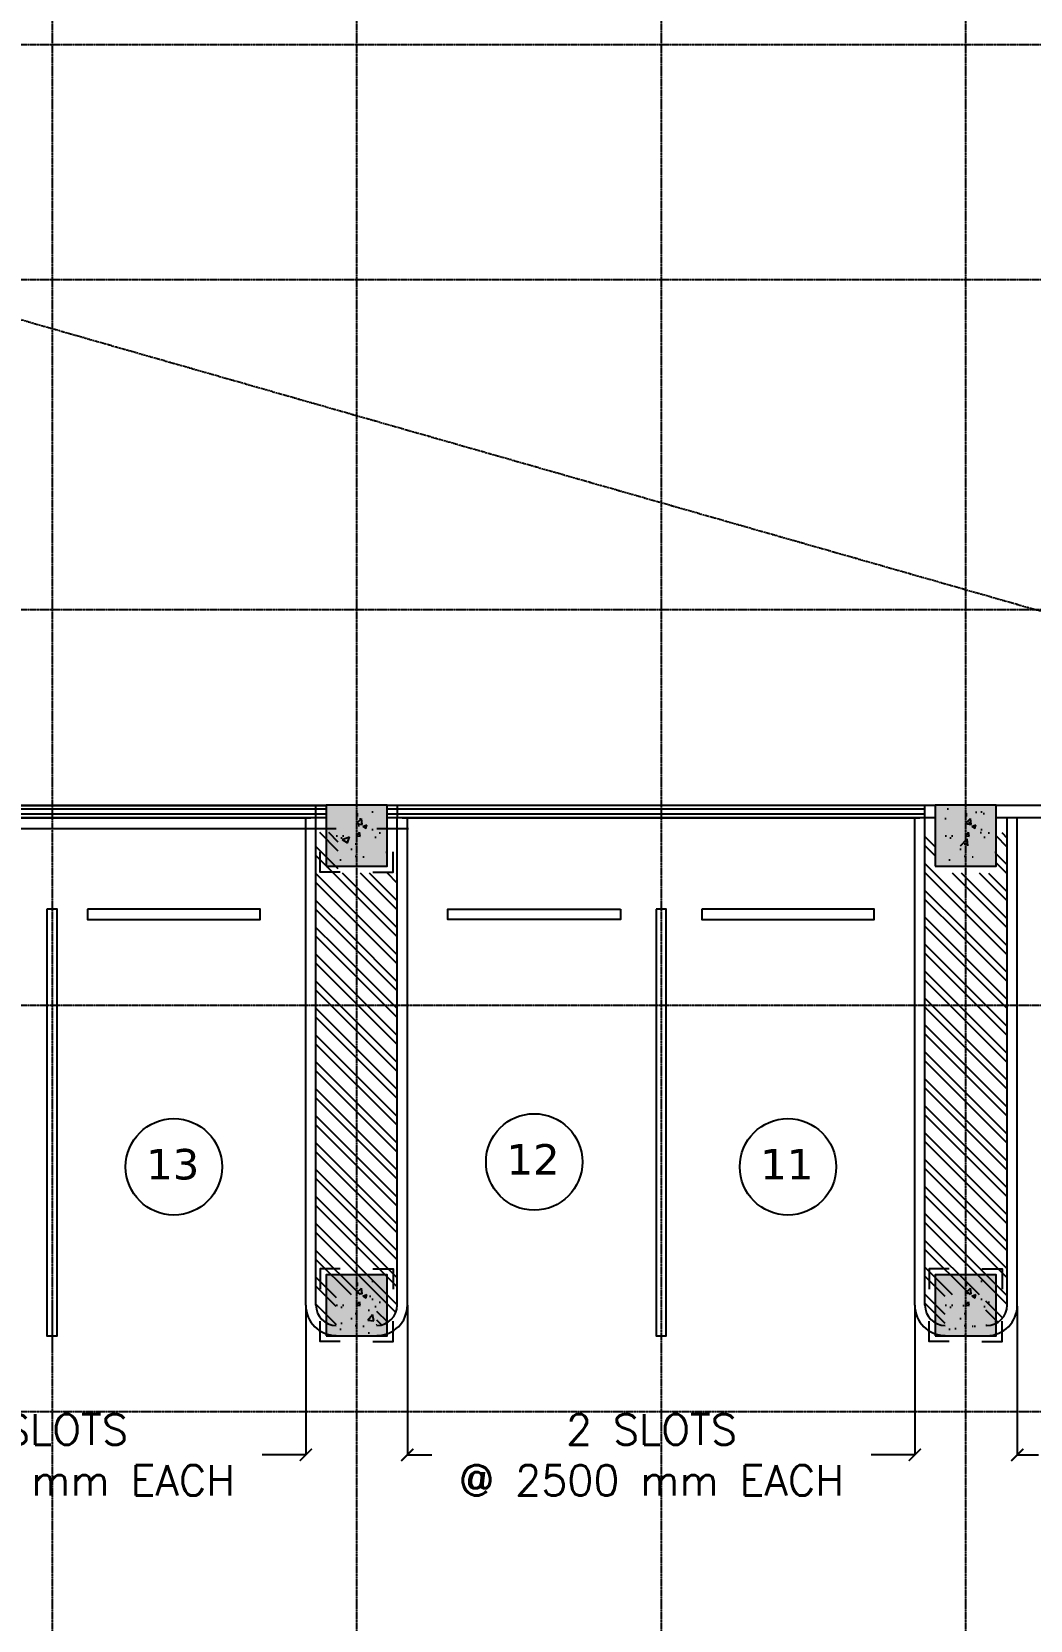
# Model space of a CAD drawing. Header units: inches. Extents: x -189245 to 740841, y -215444 to 469401.
# Drawn here: x 483553 to 493390, y 159311 to 174957 of the extents above; entities that cross this region are included whole.
import ezdxf

# ---------------------------------------------------------------- set-up
doc = ezdxf.new("R2010")
doc.units = ezdxf.units.IN
doc.header["$LTSCALE"] = 10
doc.header["$MEASUREMENT"] = 0
doc.linetypes.add('CENTER', pattern=[2, 1.25, -0.25, 0.25, -0.25])
doc.linetypes.add('GRID NORMAL$0$GRID BASEMENT$0$GRID GROUND$0$GRID$0$$0$PHANTOM', pattern=[2.5, 1.25, -0.25, 0.25, -0.25, 0.25, -0.25])
for name, color, linetype in [('3', 252, 'Continuous'), ('A - Wheel Stop', 2, 'Continuous'), ('A-COLUMN HATCH', 252, 'Continuous'), ('a-dim', 8, 'Continuous'), ('A-DOOR', 1, 'Continuous'), ('A-GRID', 8, 'Continuous'), ('A-HATCH GRAVEL', 8, 'Continuous'), ('A-PARKING', 252, 'Continuous'), ('A-PARKING EQUIPMENTS', 2, 'Continuous'), ('A-ROAD', 252, 'Continuous'), ('A-SHEARWALL', 6, 'Continuous'), ('A-STAIR', 1, 'Continuous'), ('A-WINDOW', 2, 'Continuous'), ('AREA', 40, 'Continuous'), ('COLUMN', 6, 'Continuous'), ('GRID', 8, 'CENTER'), ('TEXT', 3, 'Continuous'), ('TSG- WINDOW PANEL HATCH', 200, 'Continuous')]:
    doc.layers.add(name, color=color, linetype=linetype)
doc.layers.add('DEFPOINT', color=7, linetype='Continuous', plot=False)
doc.styles.add('ROMANS 300', font='romans.shx', dxfattribs={"height": 300})
doc.styles.add('VERDANA', font='verdana.TTF')
doc.dimstyles.get("Standard").update_dxf_attribs({"dimtxt": 0.18, "dimasz": 0.18, "dimexe": 0.18, "dimexo": 0.0625, "dimgap": 0.09, "dimtad": 0, "dimtih": 1, "dimtoh": 1, "dimdec": 4, "dimzin": 0, "dimdsep": 46, "dimtxsty": 'Standard', "dimcen": 0.09, "dimadec": 0, "dimazin": 0, "dimtfac": 1, "dimtdec": 4, "dimtofl": 0, "dimtmove": 0, "dimatfit": 3, "dimfxl": 1, "dimtolj": 1, "dimtzin": 0, "dimarcsym": 0})
pattern_1 = [(50, (467978.45, 126913.5), (717.26, -62.752), [75, -825]), (355, (467978.45, 126913.5), (-138.751, 752.192), [60, -660]), (100.4514, (468038.2, 126908.3), (578.509, 689.44), [63.74, -701.142]), (46.1842, (467978.45, 127113.5), (1067.241, -165.519), [112.5, -1237.5]), (96.6356, (468067.4, 127099.7), (934.663, 974.118), [95.61, -1051.713]), (351.1842, (467978.5, 127113.5), (934.662, 974.119), [90, -990]), (21, (468078.45, 127063.5), (596.907, -402.619), [75, -825]), (326, (468078.45, 127063.5), (243.315, 725.15), [60, -660]), (71.4514, (468128.2, 127029.95), (840.223, 322.53), [63.74, -701.142]), (37.5, (467978.45, 126913.5), (12.1599, 332.8939), [0, -652, 0, -670, 0, -662.5]), (7.5, (467978.45, 126913.5), (263.0695, 394.4117), [0, -382, 0, -637, 0, -252.5]), (327.5, (467755.45, 126913.5), (533.8224, -22.5549), [0, -250, 0, -780, 0, -1035]), (317.5, (467655.45, 126913.5), (583.186, 100.105), [0, -325, 0, -518, 0, -735])]

# ---------------------------------------------------------------- blocks, each defined once
blk = doc.blocks.new('Park-slot2')
at = {"color": 1}
blk.add_lwpolyline([(800, 1200), (5000, 1200), (5000, 1300), (800, 1300)], close=True, dxfattribs=at)
at = {"color": 2}
blk.add_lwpolyline([(800, 850), (900, 850), (900, -850), (800, -850)], close=True, dxfattribs=at)
blk = doc.blocks.new('_ARCHTICK')
at = {"color": 0, "linetype": 'ByBlock', "ltscale": 20, "const_width": 0.15}
blk.add_lwpolyline([(-0.5, -0.5), (0.5, 0.5)], dxfattribs=at)
blk = doc.blocks.new('*D872')
at = {"layer": 'a-dim', "color": 1, "lineweight": -2}
for p, q in [((487254, 162414), (487254, 160939)), ((492253, 162414), (492253, 160939)), ((487254, 160939), (487495, 160939)), ((492253, 160939), (491823, 160939))]:
    blk.add_line(p, q, dxfattribs=at)
at = {"layer": 'Defpoints', "color": 0}
for p in [(487254, 162414), (492253, 162414), (487254, 160939)]:
    blk.add_point(p, dxfattribs=at)
at = {"layer": 'a-dim', "color": 1, "lineweight": -2, "xscale": 120, "yscale": 120, "zscale": 120, "rotation": 180}
blk.add_blockref('_ARCHTICK', (487254, 160939), dxfattribs=at)
at = {"layer": 'a-dim', "color": 1, "lineweight": -2, "xscale": 120, "yscale": 120, "zscale": 120}
blk.add_blockref('_ARCHTICK', (492253, 160939), dxfattribs=at)
at = {"layer": 'a-dim', "color": 3, "insert": (489659, 160939), "char_height": 300, "attachment_point": 5, "style": 'ROMANS 300'}
blk.add_mtext('\\A1;2 SLOTS\\P@ 2500 mm EACH', dxfattribs=at)
blk = doc.blocks.new('*D873')
at = {"layer": 'a-dim', "color": 1, "lineweight": -2}
for p, q in [((498231, 162414), (498231, 160939)), ((493263, 162403), (493263, 160939)), ((493263, 160939), (493473, 160939)), ((498231, 160939), (497802, 160939))]:
    blk.add_line(p, q, dxfattribs=at)
at = {"layer": 'Defpoints', "color": 0}
for p in [(498231, 162414), (493263, 162403), (493263, 160939)]:
    blk.add_point(p, dxfattribs=at)
at = {"layer": 'a-dim', "color": 1, "lineweight": -2, "xscale": 120, "yscale": 120, "zscale": 120, "rotation": 180}
blk.add_blockref('_ARCHTICK', (493263, 160939), dxfattribs=at)
at = {"layer": 'a-dim', "color": 1, "lineweight": -2, "xscale": 120, "yscale": 120, "zscale": 120}
blk.add_blockref('_ARCHTICK', (498231, 160939), dxfattribs=at)
at = {"layer": 'a-dim', "color": 3, "insert": (495637, 160939), "char_height": 300, "attachment_point": 5, "style": 'ROMANS 300'}
blk.add_mtext('\\A1;2 SLOTS\\P@ 2500 mm EACH', dxfattribs=at)
blk = doc.blocks.new('*D925')
at = {"layer": 'a-dim', "color": 1, "lineweight": -2}
for p, q in [((486253, 162414), (486253, 160939)), ((481253, 161483), (481253, 160939)), ((481253, 160939), (481495, 160939)), ((486253, 160939), (485823, 160939))]:
    blk.add_line(p, q, dxfattribs=at)
at = {"layer": 'Defpoints', "color": 0}
for p in [(486253, 162414), (481253, 161483), (481253, 160939)]:
    blk.add_point(p, dxfattribs=at)
at = {"layer": 'a-dim', "color": 1, "lineweight": -2, "xscale": 120, "yscale": 120, "zscale": 120, "rotation": 180}
blk.add_blockref('_ARCHTICK', (481253, 160939), dxfattribs=at)
at = {"layer": 'a-dim', "color": 1, "lineweight": -2, "xscale": 120, "yscale": 120, "zscale": 120}
blk.add_blockref('_ARCHTICK', (486253, 160939), dxfattribs=at)
at = {"layer": 'a-dim', "color": 3, "insert": (483659, 160939), "char_height": 300, "attachment_point": 5, "style": 'ROMANS 300'}
blk.add_mtext('\\A1;2 SLOTS\\P@ 2500 mm EACH', dxfattribs=at)
blk = doc.blocks.new('1')
at = {"layer": 'A-DOOR'}
blk.add_circle((0, 0), 475, dxfattribs=at)
at = {"layer": 'TEXT', "style": 'VERDANA'}
blk.add_attdef('15B', (-404, -124), '', height=300, dxfattribs=at)

msp = doc.modelspace()

# ---------------------------------------------------------------- hatches: boundary and pattern name
at = {"layer": 'A-COLUMN HATCH'}
h = msp.add_hatch(color=254, dxfattribs=at)
h.paths.add_polyline_path([(467978.45079, 126913.49964), (469178.45079, 126913.49964), (469178.45079, 127613.49964), (467978.45079, 127613.49964)])
h.paths.add_polyline_path([(467978.45079, 131013.49964), (469178.45079, 131013.49964), (469178.45079, 131713.49964), (467978.45079, 131713.49964)])
h.paths.add_polyline_path([(467978.45079, 139013.49964), (469178.45079, 139013.49964), (469178.45079, 139713.49964), (467978.45079, 139713.49964)])
h.paths.add_polyline_path([(483373.45079, 130063.49964), (483373.45079, 129463.49964), (483973.45079, 129463.49964), (483973.45079, 130063.49964)])
h.paths.add_polyline_path([(483373.45079, 134013.49964), (483973.45079, 134013.49964), (483973.45079, 134613.49964), (483373.45079, 134613.49964)])
h.paths.add_polyline_path([(489453.45079, 130063.49964), (489453.45079, 129463.49964), (490053.45079, 129463.49964), (490053.45079, 130063.49964)])
h.paths.add_polyline_path([(489453.45079, 134013.49964), (490053.45079, 134013.49964), (490053.45079, 134613.49964), (489453.45079, 134613.49964)])
h.paths.add_polyline_path([(495453.45079, 130063.49964), (495453.45079, 129463.49964), (496053.45079, 129463.49964), (496053.45079, 130063.49964)])
h.paths.add_polyline_path([(495453.45079, 134013.49964), (496053.45079, 134013.49964), (496053.45079, 134613.49964), (495453.45079, 134613.49964)])
h.paths.add_polyline_path([(501453.45079, 134613.49964), (501453.45079, 134013.49964), (502053.45079, 134013.49964), (502053.45079, 134613.49964)])
h.paths.add_polyline_path([(502053.45079, 130063.49964), (501453.45079, 130063.49964), (501453.45079, 129463.49964), (502053.45079, 129463.49964)])
h.paths.add_polyline_path([(504353.45079, 130063.49964), (504353.45079, 129463.49964), (504953.45079, 129463.49964), (504953.45079, 130063.49964)])
h.paths.add_polyline_path([(514853.45079, 141613.49964), (515453.45079, 141613.49964), (515453.45079, 143113.49964), (514853.45079, 143113.49964)])
h.paths.add_polyline_path([(502103.45079, 141613.49964), (502103.45079, 142813.49964), (501403.45079, 142813.49964), (501403.45079, 141613.49964)])
h.paths.add_polyline_path([(501403.45079, 146413.49964), (502103.45079, 146413.49964), (502103.45079, 147613.49964), (501403.45079, 147613.49964)])
h.paths.add_polyline_path([(496103.45079, 146413.49964), (496103.45079, 147613.49964), (495403.45079, 147613.49964), (495403.45079, 146413.49964)])
h.paths.add_polyline_path([(496103.45079, 142813.49964), (495403.45079, 142813.49964), (495403.45079, 141613.49964), (496103.45079, 141613.49964)])
h.paths.add_polyline_path([(514853.45079, 146113.49964), (515453.45079, 146113.49964), (515453.45079, 147613.49964), (514853.45079, 147613.49964)])
h.paths.add_polyline_path([(514853.45079, 149113.49964), (515453.45079, 149113.49964), (515453.45079, 150613.49964), (514853.45079, 150613.49964)])
h.paths.add_polyline_path([(490103.45079, 142813.49964), (489403.45079, 142813.49964), (489403.45079, 141613.49964), (490103.45079, 141613.49964)])
h.paths.add_polyline_path([(489403.45079, 146413.49964), (490103.45079, 146413.49964), (490103.45079, 147613.49964), (489403.45079, 147613.49964)])
h.paths.add_polyline_path([(484103.45079, 146413.49964), (484103.45079, 147613.49964), (483403.45079, 147613.49964), (483403.45079, 146413.49964)])
h.paths.add_polyline_path([(484103.45079, 142813.49964), (483403.45079, 142813.49964), (483403.45079, 141613.49964), (484103.45079, 141613.49964)])
h.paths.add_polyline_path([(468678.45079, 147763.49964), (468678.45079, 148963.49964), (467978.45079, 148963.49964), (467978.45079, 147763.49964)])
h.paths.add_polyline_path([(467978.45079, 157013.49964), (469178.45079, 157013.49964), (469178.45079, 157713.49964), (467978.45079, 157713.49964)])
h.paths.add_polyline_path([(479828.45079, 161013.49964), (479828.45079, 161713.49964), (478628.45079, 161713.49964), (478628.45079, 161013.49964)])
h.paths.add_polyline_path([(475853.45079, 161013.49964), (475853.45079, 161813.49964), (474653.45079, 161813.49964), (474653.45079, 161013.49964)])
h.paths.add_polyline_path([(469178.45079, 165013.49964), (469178.45079, 165713.49964), (467978.45079, 165713.49964), (467978.45079, 165013.49964)])
h.paths.add_polyline_path([(486453.45079, 162713.49964), (486453.45079, 162113.49964), (487053.45079, 162113.49964), (487053.45079, 162713.49964)])
h.paths.add_polyline_path([(487103.45079, 155113.49964), (486403.45079, 155113.49964), (486403.45079, 153913.49964), (487103.45079, 153913.49964)])
h.paths.add_polyline_path([(469178.45079, 169113.49964), (469178.45079, 169813.49964), (467978.45079, 169813.49964), (467978.45079, 169113.49964)])
h.paths.add_polyline_path([(486453.45079, 167337.49964), (486453.45079, 166737.49964), (487053.45079, 166737.49964), (487053.45079, 167337.49964)])
h.paths.add_polyline_path([(492403.45079, 155113.49964), (492403.45079, 153913.49964), (493103.45079, 153913.49964), (493103.45079, 155113.49964)])
h.paths.add_polyline_path([(498403.45079, 155113.49964), (498403.45079, 153913.49964), (499103.45079, 153913.49964), (499103.45079, 155113.49964)])
h.paths.add_polyline_path([(493053.45079, 162113.49964), (493053.45079, 162713.49964), (492453.45079, 162713.49964), (492453.45079, 162113.49964)])
h.paths.add_polyline_path([(498453.45079, 162713.49964), (498453.45079, 162113.49964), (499053.45079, 162113.49964), (499053.45079, 162713.49964)])
h.paths.add_polyline_path([(493053.45079, 166737.49964), (493053.45079, 167337.49964), (492453.45079, 167337.49964), (492453.45079, 166737.49964)])
h.paths.add_polyline_path([(498453.45079, 167337.49964), (498453.45079, 166737.49964), (499053.45079, 166737.49964), (499053.45079, 167337.49964)])
h.paths.add_polyline_path([(506553.45079, 165363.49964), (506553.45079, 164763.49964), (507153.45079, 164763.49964), (507153.45079, 165363.49964)])
h.paths.add_polyline_path([(514853.45079, 162713.96634), (514853.45079, 162113.96634), (515453.45079, 162113.96634), (515453.45079, 162713.96634)])
h.paths.add_polyline_path([(514853.45079, 155113.49964), (514853.45079, 153613.49964), (515453.45079, 153613.49964), (515453.45079, 155113.49964)])
h = msp.add_hatch(color=252, dxfattribs=at)
h.paths.add_polyline_path([(492753.45078, 167337.27594), (492553.45079, 167337.27594), (492553.45079, 166937.27594), (492753.45078, 166937.27594)])
h.paths.add_polyline_path([(492834.49641, 167330.07953, 0.0089977063), (492834.3669, 167337.27594), (492753.45078, 167337.27594), (492753.45078, 166937.27594), (492834.49641, 166937.27594)])
h.paths.add_polyline_path([(492934.49641, 167330.07953, 0.0059976614), (492934.41008, 167337.27594), (492834.3669, 167337.27594, -0.0089977063), (492834.49641, 167330.07953), (492834.49641, 166937.27594), (492934.49641, 166937.27594)])
h.paths.add_polyline_path([(492953.45079, 167337.27594), (492934.41008, 167337.27594, -0.0059976614), (492934.49641, 167330.07953), (492934.49641, 166937.27594), (492953.45079, 166937.27594)])
at = {"layer": 'A-HATCH GRAVEL'}
h = msp.add_hatch(dxfattribs=at)
h.set_pattern_fill('AR-CONC', color=256, scale=100, style=0)
h.set_pattern_definition([(50, (467978.45, 126885.4), (717.26, -62.752), [75, -825]), (355, (467978.45, 126885.4), (-138.751, 752.192), [60, -660]), (100.4514, (468038.2, 126880.2), (578.509, 689.44), [63.74, -701.142]), (46.1842, (467978.45, 127085.4), (1067.241, -165.519), [112.5, -1237.5]), (96.6356, (468067.4, 127071.6), (934.663, 974.118), [95.61, -1051.713]), (351.1842, (467978.5, 127085.4), (934.662, 974.119), [90, -990]), (21, (468078.45, 127035.4), (596.907, -402.619), [75, -825]), (326, (468078.45, 127035.4), (243.315, 725.15), [60, -660]), (71.4514, (468128.2, 127001.86), (840.223, 322.53), [63.74, -701.142]), (37.5, (467978.45, 126885.4), (12.1599, 332.8939), [0, -652, 0, -670, 0, -662.5]), (7.5, (467978.45, 126885.4), (263.0695, 394.4117), [0, -382, 0, -637, 0, -252.5]), (327.5, (467755.45, 126885.4), (533.8224, -22.5549), [0, -250, 0, -780, 0, -1035]), (317.5, (467655.45, 126885.4), (583.186, 100.105), [0, -325, 0, -518, 0, -735])])
h.paths.add_polyline_path([(486953.45079, 166909.18572), (486553.45079, 166909.18572), (486553.45079, 167309.18572), (486953.45079, 167309.18572)])
h = msp.add_hatch(dxfattribs=at)
h.set_pattern_fill('AR-CONC', color=256, scale=100, style=0)
h.set_pattern_definition(pattern_1)
h.paths.add_polyline_path([(492953.45079, 166937.27594), (492553.45079, 166937.27594), (492553.45079, 167337.27594), (492953.45079, 167337.27594)])
h = msp.add_hatch(dxfattribs=at)
h.set_pattern_fill('AR-CONC', color=256, scale=100, style=0)
h.set_pattern_definition(pattern_1)
h.paths.add_polyline_path([(486953.45079, 162113.49965), (486553.45079, 162113.49965), (486553.45079, 162513.49965), (486953.45079, 162513.49965)])
h = msp.add_hatch(dxfattribs=at)
h.set_pattern_fill('AR-CONC', color=256, scale=100, style=0)
h.set_pattern_definition(pattern_1)
h.paths.add_polyline_path([(492953.45079, 162113.49965), (492553.45079, 162113.49965), (492553.45079, 162513.49965), (492953.45079, 162513.49965)])
at = {"layer": 'A-PARKING'}
h = msp.add_hatch(dxfattribs=at)
h.set_pattern_fill('ANSI32', color=8, scale=500, angle=90, style=0)
h.set_pattern_definition([(135, (736631.4, 451932.26), (-132.58252, -132.58252), []), (135, (736631.4, 452020.65), (-132.58252, -132.58252), [])])
h.paths.add_polyline_path([(481153.15638, 167068.95693), (480653.59291, 167068.95693), (480653.59291, 166022.58416, 0.0539190032), (480740.00821, 166121.39057, 0.207179399), (481153.15638, 165867.3177)])
h.paths.add_polyline_path([(480653.59291, 167068.95693), (479828.59291, 167068.95693), (479828.59291, 166020.59513, 0.3890444277), (480653.59291, 166022.58416)])
h.paths.add_polyline_path([(480653.59291, 166022.58416, -0.3890444277), (479828.59291, 166020.59513), (479828.59291, 165364.43301), (480653.59291, 165364.43301)])
h.paths.add_polyline_path([(481153.15638, 165867.3177, -0.207179399), (480740.00821, 166121.39057, -0.0539190032), (480653.59291, 166022.58416), (480653.59291, 165364.43301), (481153.15638, 165364.43301)])
h.paths.add_polyline_path([(487154.02944, 166668.95693), (486753.59291, 166668.95693), (486753.59291, 166102.74944, 0.1977203413), (487154.02944, 165867.19284)])
h.paths.add_polyline_path([(486753.59291, 166668.95693), (486573.62908, 166668.95693), (486573.62908, 167068.95693), (486423.62908, 167068.95693), (486353.15638, 167068.95693), (486353.15638, 165871.68592, 0.2062088768), (486753.59291, 166141.64072)])
h.paths.add_polyline_path([(486753.59291, 166102.74944, -0.0094480839), (486740.00821, 166121.39057, -0.1958171759), (486353.15638, 165871.68592), (486353.15638, 165364.43301), (486753.59291, 165364.43301)])
h.paths.add_polyline_path([(487154.02944, 165867.19284, -0.1977203413), (486753.59291, 166102.74944), (486753.59291, 165364.43301), (487154.02944, 165364.43301)])
h.paths.add_polyline_path([(493163.17229, 167068.95693), (493053.62908, 167068.95693), (493053.62908, 166668.95693), (492753.59291, 166668.95693), (492753.59291, 166102.74944, 0.2016494938), (493163.17229, 165865.96243)])
h.paths.add_polyline_path([(492753.59291, 166668.95693), (492453.62908, 166668.95693), (492453.62908, 167068.95693), (492353.15638, 167068.95693), (492353.15638, 165871.68592, 0.2062088773), (492753.59291, 166141.64072)])
h.paths.add_polyline_path([(492753.59291, 166102.74944, -0.0094480839), (492740.00821, 166121.39057, -0.1958171765), (492353.15638, 165871.68592), (492353.15638, 165364.43301), (492753.59291, 165364.43301)])
h.paths.add_polyline_path([(493163.17229, 165865.96243, -0.2016494938), (492753.59291, 166102.74944), (492753.59291, 165364.43301), (493163.17229, 165364.43301)])
h.paths.add_polyline_path([(493163.17229, 165364.43301), (492753.59291, 165364.43301), (492753.59291, 162514.43301), (492953.59291, 162514.43301), (492953.59291, 162214.43301), (492963.17229, 162214.43301, 0.4142135624), (493163.17229, 162414.43301)])
h.paths.add_polyline_path([(492753.59291, 165364.43301), (492353.15638, 165364.43301), (492353.15638, 162415.0141, 0.4148529941), (492553.59291, 162215.01458), (492553.59291, 162514.43301), (492753.59291, 162514.43301)])
h.paths.add_polyline_path([(486753.59291, 165364.43301), (486353.15638, 165364.43301), (486353.15638, 162415.0141, 0.4148529923), (486553.59291, 162215.01458), (486553.59291, 162514.43301), (486753.59291, 162514.43301)])
h.paths.add_polyline_path([(487154.02944, 165364.43301), (486753.59291, 165364.43301), (486753.59291, 162514.43301), (486953.59291, 162514.43301), (486953.59291, 162215.01458, 0.414852994), (487154.02944, 162415.0141)])
h.paths.add_polyline_path([(480653.59291, 165364.43301), (479828.59291, 165364.43301), (479828.59291, 161364.43301), (480653.59291, 161364.43301)])
h.paths.add_polyline_path([(481153.15638, 165364.43301), (480653.59291, 165364.43301), (480653.59291, 161364.43301), (481117.79664, 161364.43301, 0.1520992685), (481153.15638, 161477.98293)])
h.paths.add_polyline_path([(480653.59291, 161364.43301), (479828.59291, 161364.43301), (479828.59291, 161109.48483), (480653.59291, 161231.50201)])
h.paths.add_polyline_path([(481117.79664, 161364.43301), (480653.59291, 161364.43301), (480653.59291, 161231.50201), (480982.41799, 161280.13512, 0.2079707955)])
h.paths.add_polyline_path([(476345.80477, 148804.9415), (478066.04286, 148804.9415), (478066.04286, 149179.9415), (476345.80477, 149179.9415)], flags=9)
h.paths.add_polyline_path([(473956.96681, 125029.90745), (474580.77633, 125029.90745), (474580.77633, 125329.90745), (473956.96681, 125329.90745)], flags=9)
h.paths.add_polyline_path([(474248.73412, 126300.51807), (474653.49602, 126300.51807), (474653.49602, 126600.51807), (474248.73412, 126600.51807)], flags=9)
h.paths.add_polyline_path([(476261.49295, 149415.24956), (478779.35009, 149415.24956), (478779.35009, 149790.24956), (476261.49295, 149790.24956)], flags=9)
h.paths.add_polyline_path([(470700.35101, 125014.3997), (471230.11291, 125014.3997), (471230.11291, 125389.3997), (470700.35101, 125389.3997)], flags=9)
h.paths.add_polyline_path([(467708.58097, 135926.93301), (468238.34287, 135926.93301), (468238.34287, 136301.93301), (467708.58097, 136301.93301)], flags=9)
h.paths.add_polyline_path([(467061.05151, 143376.93301), (467483.67056, 143376.93301), (467483.67056, 143751.93301), (467061.05151, 143751.93301)], flags=9)
h.paths.add_polyline_path([(467069.99489, 153926.93301), (467599.75679, 153926.93301), (467599.75679, 154301.93301), (467069.99489, 154301.93301)], flags=9)
h.paths.add_polyline_path([(470336.98856, 149650.72106), (472259.60761, 149650.72106), (472259.60761, 150025.72106), (470336.98856, 150025.72106)], flags=9)
h.paths.add_polyline_path([(476084.28923, 145378.19583), (476614.05113, 145378.19583), (476614.05113, 145753.19583), (476084.28923, 145753.19583)], flags=9)
h.paths.add_polyline_path([(478569.16317, 145421.60806), (479098.92507, 145421.60806), (479098.92507, 145796.60806), (478569.16317, 145796.60806)], flags=9)
h.paths.add_polyline_path([(476131.14742, 150902.67332), (476660.90932, 150902.67332), (476660.90932, 151277.67332), (476131.14742, 151277.67332)], flags=9)
h.paths.add_polyline_path([(478765.57744, 150960.77611), (479259.62506, 150960.77611), (479259.62506, 151335.77611), (478765.57744, 151335.77611)], flags=9)
at = {"layer": 'COLUMN'}
h = msp.add_hatch(dxfattribs=at)
h.set_pattern_fill('AR-CONC', color=8, scale=60, style=0)
h.set_pattern_definition([(50, (486753.45, 167037.5), (430.36, -37.65), [45, -495]), (355, (486753.45, 167037.5), (-83.25, 451.3), [36, -396]), (100.45, (486789.3, 167034.36), (347.1, 413.66), [38.24, -420.69]), (46.18, (486753.45, 167157.5), (640.34, -99.3), [67.5, -742.5]), (96.64, (486806.8, 167149.2), (560.8, 584.5), [57.37, -631.03]), (351.18, (486753.45, 167157.5), (560.8, 584.5), [54, -594]), (21, (486813.45, 167127.5), (358.14, -241.57), [45, -495]), (326, (486813.45, 167127.5), (146, 435.1), [36, -396]), (71.45, (486843.3, 167107.37), (504.13, 193.52), [38.24, -420.69]), (37.5, (486753.45, 167037.5), (7.296, 199.736), [0, -391.2, 0, -402, 0, -397.5]), (7.5, (486753.45, 167037.5), (157.84, 236.65), [0, -229.2, 0, -382.2, 0, -151.5]), (327.5, (486619.65, 167037.5), (320.293, -13.533), [0, -150, 0, -468, 0, -621]), (317.5, (486559.65, 167037.5), (349.91, 60.06), [0, -195, 0, -310.8, 0, -441])])
h.paths.add_polyline_path([(486453.45079, 166737.49964), (487053.45079, 166737.49964), (487053.45079, 167337.49964), (486453.45079, 167337.49964)])
h = msp.add_hatch(dxfattribs=at)
h.set_pattern_fill('AR-CONC', color=8, scale=60, style=0)
h.set_pattern_definition([(50, (492753.45, 167037.5), (430.36, -37.65), [45, -495]), (355, (492753.45, 167037.5), (-83.25, 451.3), [36, -396]), (100.45, (492789.3, 167034.36), (347.1, 413.66), [38.24, -420.69]), (46.18, (492753.45, 167157.5), (640.34, -99.3), [67.5, -742.5]), (96.64, (492806.8, 167149.2), (560.8, 584.5), [57.37, -631.03]), (351.18, (492753.45, 167157.5), (560.8, 584.5), [54, -594]), (21, (492813.45, 167127.5), (358.14, -241.57), [45, -495]), (326, (492813.45, 167127.5), (146, 435.1), [36, -396]), (71.45, (492843.3, 167107.37), (504.13, 193.52), [38.24, -420.69]), (37.5, (492753.45, 167037.5), (7.296, 199.736), [0, -391.2, 0, -402, 0, -397.5]), (7.5, (492753.45, 167037.5), (157.84, 236.65), [0, -229.2, 0, -382.2, 0, -151.5]), (327.5, (492619.65, 167037.5), (320.293, -13.533), [0, -150, 0, -468, 0, -621]), (317.5, (492559.65, 167037.5), (349.91, 60.06), [0, -195, 0, -310.8, 0, -441])])
h.paths.add_polyline_path([(492453.45079, 166737.49964), (493053.45079, 166737.49964), (493053.45079, 167337.49964), (492453.45079, 167337.49964)])
h = msp.add_hatch(dxfattribs=at)
h.set_pattern_fill('AR-CONC', color=8, scale=60, style=0)
h.set_pattern_definition([(50, (486753.45, 162413.5), (430.36, -37.65), [45, -495]), (355, (486753.45, 162413.5), (-83.25, 451.3), [36, -396]), (100.45, (486789.3, 162410.36), (347.1, 413.66), [38.24, -420.69]), (46.18, (486753.45, 162533.5), (640.34, -99.3), [67.5, -742.5]), (96.64, (486806.8, 162525.2), (560.8, 584.5), [57.37, -631.03]), (351.18, (486753.45, 162533.5), (560.8, 584.5), [54, -594]), (21, (486813.45, 162503.5), (358.14, -241.57), [45, -495]), (326, (486813.45, 162503.5), (146, 435.1), [36, -396]), (71.45, (486843.3, 162483.37), (504.13, 193.52), [38.24, -420.69]), (37.5, (486753.45, 162413.5), (7.296, 199.736), [0, -391.2, 0, -402, 0, -397.5]), (7.5, (486753.45, 162413.5), (157.84, 236.65), [0, -229.2, 0, -382.2, 0, -151.5]), (327.5, (486619.65, 162413.5), (320.293, -13.533), [0, -150, 0, -468, 0, -621]), (317.5, (486559.65, 162413.5), (349.91, 60.06), [0, -195, 0, -310.8, 0, -441])])
h.paths.add_polyline_path([(486453.45079, 162113.49964), (487053.45079, 162113.49964), (487053.45079, 162713.49964), (486453.45079, 162713.49964)])
h = msp.add_hatch(dxfattribs=at)
h.set_pattern_fill('AR-CONC', color=8, scale=60, style=0)
h.set_pattern_definition([(50, (492753.45, 162413.5), (430.36, -37.65), [45, -495]), (355, (492753.45, 162413.5), (-83.25, 451.3), [36, -396]), (100.45, (492789.3, 162410.36), (347.1, 413.66), [38.24, -420.69]), (46.18, (492753.45, 162533.5), (640.34, -99.3), [67.5, -742.5]), (96.64, (492806.8, 162525.2), (560.8, 584.5), [57.37, -631.03]), (351.18, (492753.45, 162533.5), (560.8, 584.5), [54, -594]), (21, (492813.45, 162503.5), (358.14, -241.57), [45, -495]), (326, (492813.45, 162503.5), (146, 435.1), [36, -396]), (71.45, (492843.3, 162483.37), (504.13, 193.52), [38.24, -420.69]), (37.5, (492753.45, 162413.5), (7.296, 199.736), [0, -391.2, 0, -402, 0, -397.5]), (7.5, (492753.45, 162413.5), (157.84, 236.65), [0, -229.2, 0, -382.2, 0, -151.5]), (327.5, (492619.65, 162413.5), (320.293, -13.533), [0, -150, 0, -468, 0, -621]), (317.5, (492559.65, 162413.5), (349.91, 60.06), [0, -195, 0, -310.8, 0, -441])])
h.paths.add_polyline_path([(492453.45079, 162113.49964), (493053.45079, 162113.49964), (493053.45079, 162713.49964), (492453.45079, 162713.49964)])

# ---------------------------------------------------------------- linework, layer by layer
at = {"layer": '3', "color": 3, "linetype": 'GRID NORMAL$0$GRID BASEMENT$0$GRID GROUND$0$GRID$0$$0$PHANTOM', "flags": 128}
msp.add_lwpolyline([(519060.98795, 161934.25824), (518597.00513, 153256.65373), (518978.66397, 141152.66941), (519953.87855, 133081.37109), (465290.09382, 119732.83041), (464032.95972, 126578.35551), (463077.88672, 133876.12473), (462497.52086, 141213.20695), (462293.93772, 148550.3831), (462470.12238, 155878.2654), (463024.7082, 163207.31271), (463952.35995, 170488.45701), (465186.141, 177338.22958), (519079.94233, 161941.45465)], dxfattribs=at)
at = {"layer": 'A - Wheel Stop', "color": 2}
for points in [[(483703.45079, 166313.49965), (483703.45079, 162113.49965), (483803.45079, 162113.49965), (483803.45079, 166313.49965)], [(484103.45079, 166313.49965), (484103.45079, 166213.49965), (485803.45079, 166213.49965), (485803.45079, 166313.49965)], [(490153.45079, 166313.49965), (490153.45079, 166213.49965), (491853.45079, 166213.49965), (491853.45079, 166313.49965)]]:
    msp.add_lwpolyline(points, close=True, dxfattribs=at)
at = {"layer": 'A-GRID', "linetype": 'GRID NORMAL$0$GRID BASEMENT$0$GRID GROUND$0$GRID$0$$0$PHANTOM'}
for p, q in [((524924.32718, 174826.96632), (457908.88734, 174826.96632)), ((524924.32718, 172514.43301), (457908.88734, 172514.43301)), ((524924.32718, 169264.43301), (457908.88734, 169264.43301)), ((524924.32718, 165364.43301), (457908.88734, 165364.43301)), ((524924.32718, 161364.43301), (457908.88734, 161364.43301))]:
    msp.add_line(p, q, dxfattribs=at)
at = {"layer": 'A-PARKING EQUIPMENTS'}
for points in [[(486593.15585, 166680.08406), (486393.15585, 166680.08406), (486393.15585, 166880.08406)], [(486913.70947, 166679.98292), (487113.70943, 166679.85671), (487113.83564, 166879.85667)], [(486593.15585, 162770.91523), (486393.15585, 162770.91523), (486393.15585, 162570.91523)], [(486913.70947, 162771.01637), (487113.70943, 162771.14258), (487113.83564, 162571.14262)], [(492593.15585, 162770.91523), (492393.15585, 162770.91523), (492393.15585, 162570.91523)], [(492913.70947, 162771.01637), (493113.70943, 162771.14258), (493113.83564, 162571.14262)], [(486593.15585, 162056.08406), (486393.15585, 162056.08406), (486393.15585, 162256.08406)], [(486913.70947, 162055.98292), (487113.70943, 162055.85671), (487113.83564, 162255.85667)], [(492593.15585, 162056.08406), (492393.15585, 162056.08406), (492393.15585, 162256.08406)], [(492913.70947, 162055.98292), (493113.70943, 162055.85671), (493113.83564, 162255.85667)]]:
    msp.add_lwpolyline(points, dxfattribs=at)
at = {"layer": 'A-ROAD', "color": 252}
for p, q in [((486253.01426, 162414.08073), (486253.01426, 167212.49964)), ((486353.01426, 162414.08073), (486353.01426, 167212.49964)), ((487153.88732, 162414.08073), (487153.88732, 167212.49965)), ((487253.88732, 162414.08073), (487253.88732, 167212.49965)), ((492253.01426, 162414.08073), (492253.01426, 167212.49965)), ((492353.01426, 162414.08073), (492353.01426, 167212.49965)), ((493163.03017, 162406.12323), (493163.03017, 167212.49964)), ((493263.03017, 162406.12323), (493263.03017, 167212.49964)), ((492963.03017, 162213.49964), (492953.45079, 162213.49964)), ((492953.45079, 162113.49964), (492963.03017, 162113.49964))]:
    msp.add_line(p, q, dxfattribs=at)
for centre, radius, start, end in [((486553.01426, 162414.08073), 300, 180, 270), ((486553.01426, 162414.08073), 200, 180, 270), ((486953.88732, 162414.08073), 300, 270, 0), ((486953.88732, 162414.08073), 200, 270, 0), ((492553.01426, 162414.08073), 300, 180, 270), ((492553.01426, 162414.08073), 200, 180, 270), ((492963.03017, 162413.49964), 300, 270, 0), ((492963.03017, 162413.49964), 200, 270, 0)]:
    msp.add_arc(centre, radius, start, end, dxfattribs=at)
at = {"layer": 'A-SHEARWALL'}
msp.add_lwpolyline([(493053.45079, 167337.49964), (498453.45079, 167337.49964), (498453.45079, 167212.49964), (493053.45079, 167212.49964)], close=True, dxfattribs=at)
at = {"layer": 'A-STAIR', "color": 252}
msp.add_lwpolyline([(486953.45518, 167109.18572), (487265.70415, 167109.18572)], dxfattribs=at)
at = {"layer": 'A-WINDOW', "color": 252}
for p, q in [((486353.45079, 167299.99964), (479828.45518, 167299.99964)), ((486453.49454, 167299.99965), (485828.39268, 167299.99965)), ((492353.38829, 167299.99965), (487053.45079, 167299.99965)), ((486353.45079, 167249.99964), (479828.45518, 167249.99964)), ((486453.46954, 167249.99965), (485828.39268, 167249.99965)), ((492353.38829, 167249.99965), (487053.45079, 167249.99965))]:
    msp.add_line(p, q, dxfattribs=at)
for points in [[(486353.45079, 167212.49964), (486353.45079, 167337.49964), (486453.51329, 167337.49964), (486453.45079, 167212.49964), (486353.45079, 167212.49965)], [(487053.45079, 167212.49965), (487053.45079, 167337.49965), (487153.51329, 167337.49964), (487153.45079, 167212.49965), (487053.45079, 167212.49965)], [(492353.38829, 167212.49965), (492353.38829, 167337.49965), (492453.45079, 167337.49964), (492453.38829, 167212.49965), (492353.38829, 167212.49965)], [(479828.45518, 167212.49964), (486303.51329, 167212.49964)], [(479828.45518, 167109.18572), (486553.45518, 167109.18572)], [(487203.51329, 167212.49964), (492303.51329, 167212.49964)]]:
    msp.add_lwpolyline(points, dxfattribs=at)
at = {"layer": 'AREA', "color": 252}
msp.add_line((483753.45079, 162414.08073), (483753.45079, 161950.57197), dxfattribs=at)
at = {"layer": 'COLUMN', "linetype": 'Continuous'}
for points in [[(486453.45079, 166737.49964), (487053.45079, 166737.49964), (487053.45079, 167337.49964), (486453.45079, 167337.49964)], [(492453.45079, 166737.49964), (493053.45079, 166737.49964), (493053.45079, 167337.49964), (492453.45079, 167337.49964)], [(486453.45079, 162113.49964), (487053.45079, 162113.49964), (487053.45079, 162713.49964), (486453.45079, 162713.49964)], [(492453.45079, 162113.49964), (493053.45079, 162113.49964), (493053.45079, 162713.49964), (492453.45079, 162713.49964)]]:
    msp.add_lwpolyline(points, close=True, dxfattribs=at)
at = {"layer": 'DEFPOINT'}
for points in [[(499824.49231, 167337.49964), (479828.65541, 167337.03297), (479828.65541, 172514.43301), (473353.45079, 172513.49965), (473353.45079, 174826.96632), (467978.45079, 174826.03295)], [(499824.49231, 167337.49964), (479828.65541, 167337.03297), (479828.65541, 169137.49964), (474653.65541, 169163.96632), (474653.45079, 172513.49965)]]:
    msp.add_lwpolyline(points, dxfattribs=at)
at = {"layer": 'GRID', "linetype": 'GRID NORMAL$0$GRID BASEMENT$0$GRID GROUND$0$GRID$0$$0$PHANTOM'}
for p, q in [((483753.65541, 178562.49557), (483753.65539, 120893.30323)), ((486753.65541, 178562.49557), (486753.65541, 120893.30323)), ((489753.65541, 178562.49557), (489753.65541, 120893.30323)), ((492753.65541, 178562.49557), (492753.65541, 120893.30323))]:
    msp.add_line(p, q, dxfattribs=at)
at = {"layer": 'TSG- WINDOW PANEL HATCH', "color": 2, "ltscale": 2}
for points in [[(479828.51329, 167337.03297), (486453.51329, 167337.03297), (486453.45079, 167212.49964), (479828.45079, 167212.49964)], [(487053.45079, 167337.49964), (492453.45079, 167337.49964), (492453.38829, 167212.49965), (487053.45079, 167212.49965)]]:
    msp.add_lwpolyline(points, close=True, dxfattribs=at)

# ---------------------------------------------------------------- block references
at = {"layer": 'A - Wheel Stop', "color": 2, "rotation": 270}
msp.add_blockref('Park-slot2', (488503.45079, 167113.49965), dxfattribs=at)
at = {"layer": 'A-DOOR'}
for p, values in [((488503.58238, 163824.40665), {'15B': ' 12'}), ((484953.58238, 163776.61881), {'15B': ' 13'}), ((491003.58238, 163776.61881), {'15B': ' 11'})]:
    msp.add_blockref('1', p, dxfattribs=at).add_auto_attribs(values)

# ---------------------------------------------------------------- dimensions: what is measured, and where the dimension line sits
at = {"layer": 'a-dim', "color": 3}
for base, p1, p2, picture, middle in [((481253.01426, 160938.86927), (486253.01426, 162414.08073), (481253.01426, 161482.67588), '*D925', (483658.88016, 160938.86927)), ((487253.88719, 160938.86927), (492253.01426, 162414.08073), (487253.88719, 162413.79948), '*D872', (489658.88016, 160938.86927)), ((493262.85488, 160938.86927), (498231.37141, 162414.08073), (493262.85488, 162403.24564), '*D873', (495637.23731, 160938.86927))]:
    dim = msp.add_linear_dim(base=base, p1=p1, p2=p2, text='2 SLOTS\\P@ 2500 mm EACH', dimstyle='Standard', override={"dimasz": 120, "dimtxsty": 'ROMANS 300', "dimblk1": 'ARCHTICK', "dimblk2": 'ARCHTICK', "dimsah": 1, "dimclrd": 1, "dimclre": 1, "dimclrt": 3, "dimtmove": 1}, dxfattribs=at)
    dim.commit()
    dim.dimension.update_dxf_attribs({"geometry": picture, "text_midpoint": middle, "dimtype": 160})

doc.saveas('drawing.dxf')
